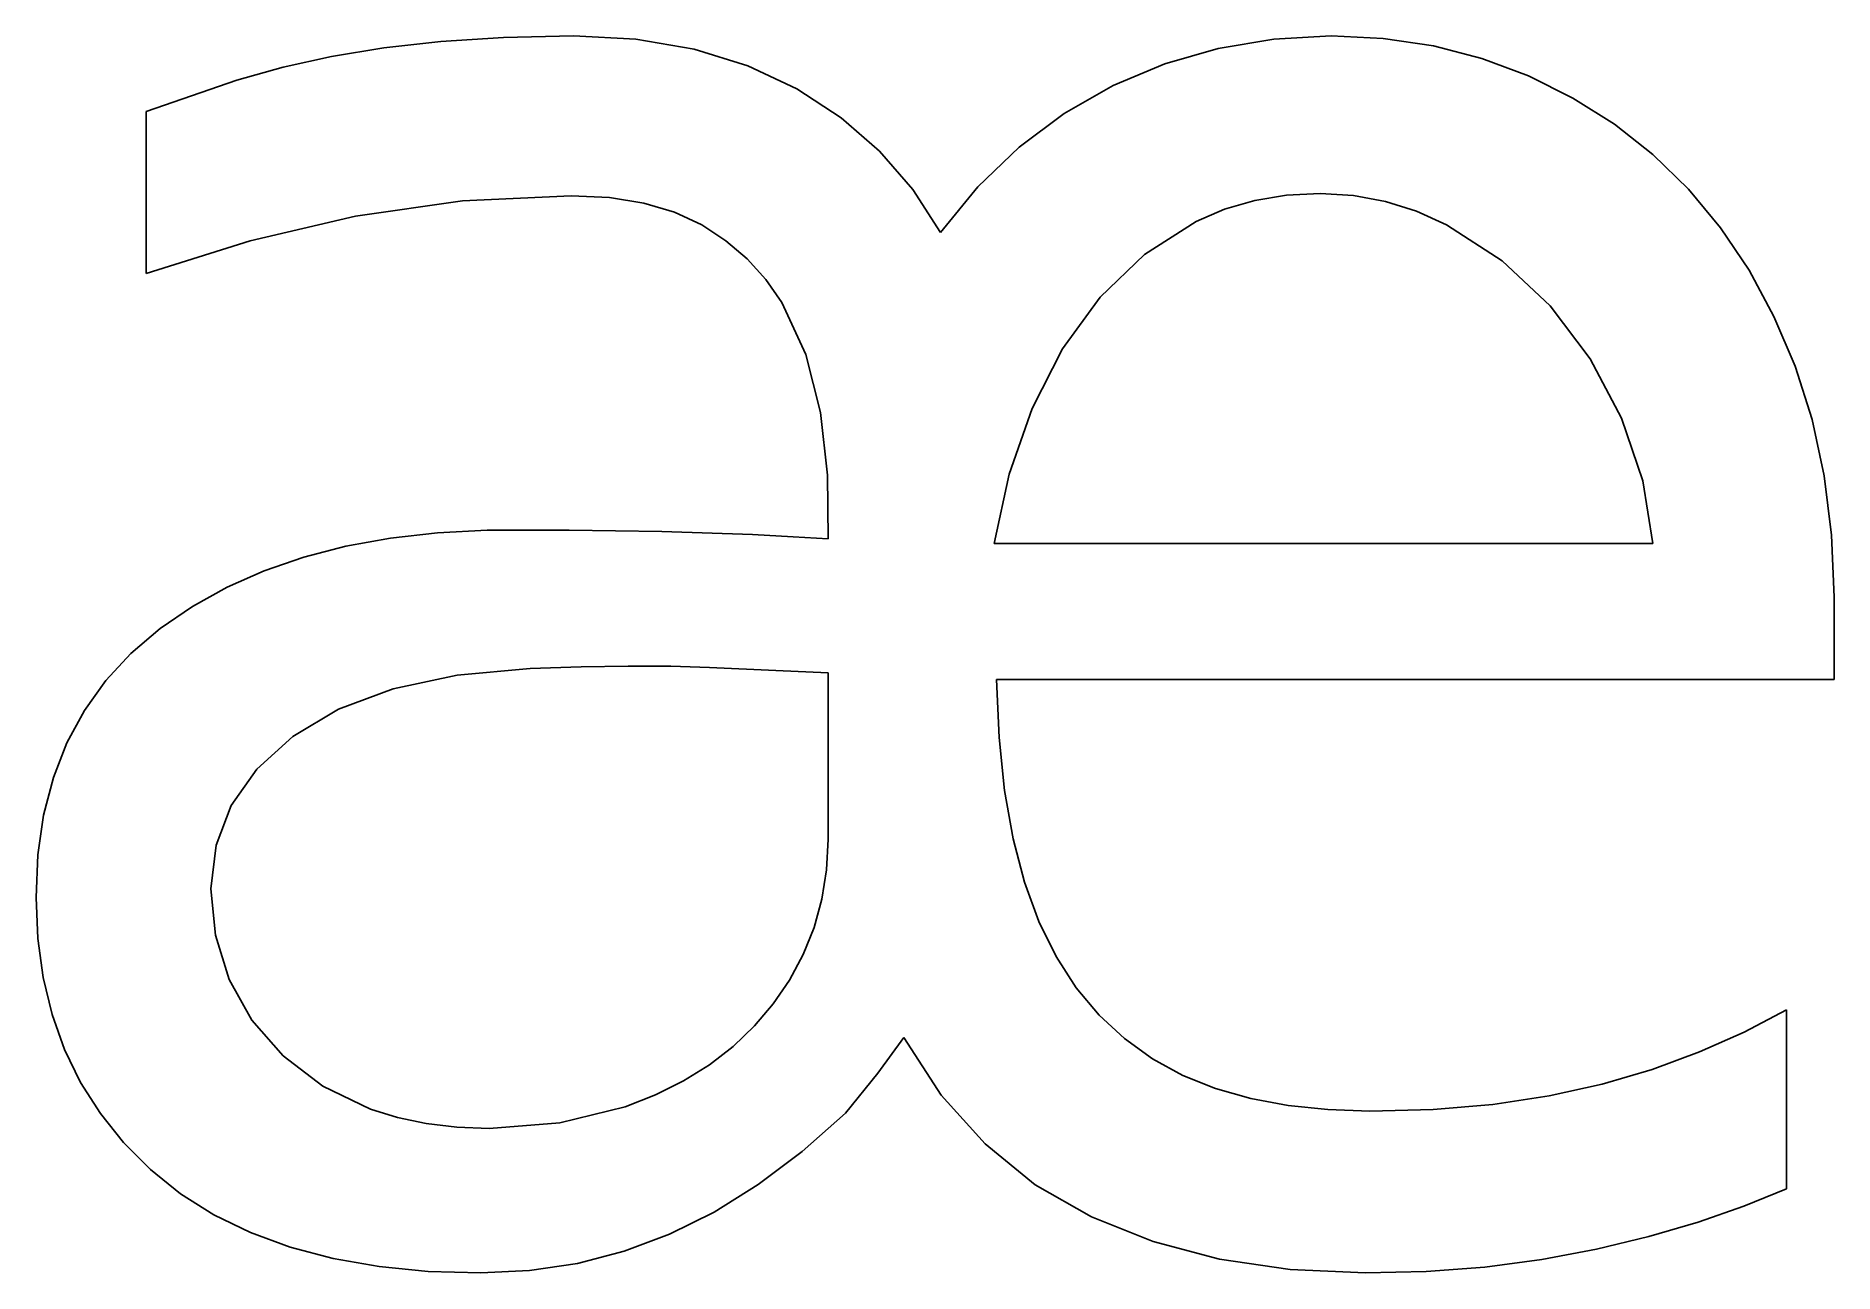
# Model space of a CAD drawing. Extents: x 0.6 to 12.1, y -0.1 to 7.9.
import ezdxf

# ---------------------------------------------------------------- set-up
doc = ezdxf.new("R2010")
doc.units = 0
doc.layers.get('0').update_dxf_attribs({"linetype": 'CONTINUOUS'})

msp = doc.modelspace()

# ---------------------------------------------------------------- linework, layer by layer
at = {"color": 0}
for p, q in [((2.458, 7.729), (2.793, 7.785)), ((2.793, 7.785), (3.16, 7.826)), ((3.16, 7.826), (3.564, 7.852)), ((3.564, 7.852), (4.014, 7.861)), ((4.014, 7.861), (4.416, 7.84)), ((4.416, 7.84), (4.79, 7.776)), ((4.79, 7.776), (5.135, 7.67)), ((7.819, 7.681), (8.163, 7.781)), ((8.163, 7.781), (8.52, 7.841)), ((8.52, 7.841), (8.889, 7.861)), ((8.889, 7.861), (9.224, 7.845)), ((9.224, 7.845), (9.547, 7.797)), ((9.547, 7.797), (9.859, 7.717)), ((1.847, 7.576), (2.146, 7.66)), ((2.146, 7.66), (2.458, 7.729)), ((5.135, 7.67), (5.451, 7.521)), ((7.486, 7.542), (7.819, 7.681)), ((9.859, 7.717), (10.16, 7.604)), ((1.264, 7.375), (1.847, 7.576)), ((5.451, 7.521), (5.736, 7.335)), ((7.172, 7.363), (7.486, 7.542)), ((10.16, 7.604), (10.445, 7.462)), ((10.445, 7.462), (10.712, 7.293)), ((1.264, 6.333), (1.264, 7.375)), ((5.736, 7.335), (5.984, 7.12)), ((6.882, 7.146), (7.172, 7.363)), ((10.712, 7.293), (10.959, 7.098)), ((5.984, 7.12), (6.197, 6.874)), ((6.616, 6.891), (6.882, 7.146)), ((10.959, 7.098), (11.188, 6.875)), ((4, 6.833), (3.299, 6.8)), ((4.245, 6.822), (4, 6.833)), ((6.197, 6.874), (6.375, 6.597)), ((6.375, 6.597), (6.616, 6.891)), ((8.603, 6.836), (8.398, 6.802)), ((8.819, 6.847), (8.603, 6.836)), ((9.032, 6.835), (8.819, 6.847)), ((9.238, 6.797), (9.032, 6.835)), ((11.188, 6.875), (11.395, 6.627)), ((3.299, 6.8), (2.611, 6.701)), ((4.467, 6.786), (4.245, 6.822)), ((4.665, 6.728), (4.467, 6.786)), ((4.84, 6.646), (4.665, 6.728)), ((8.204, 6.746), (8.021, 6.667)), ((8.398, 6.802), (8.204, 6.746)), ((9.438, 6.734), (9.238, 6.797)), ((9.632, 6.646), (9.438, 6.734)), ((2.611, 6.701), (1.934, 6.543)), ((4.995, 6.544), (4.84, 6.646)), ((8.021, 6.667), (7.689, 6.455)), ((9.99, 6.415), (9.632, 6.646)), ((11.395, 6.627), (11.578, 6.354)), ((1.934, 6.543), (1.264, 6.333)), ((5.132, 6.427), (4.995, 6.544)), ((5.252, 6.294), (5.132, 6.427)), ((7.689, 6.455), (7.403, 6.181)), ((10.299, 6.125), (9.99, 6.415)), ((5.354, 6.146), (5.252, 6.294)), ((11.578, 6.354), (11.738, 6.057)), ((5.51, 5.812), (5.354, 6.146)), ((7.403, 6.181), (7.161, 5.849)), ((10.556, 5.785), (10.299, 6.125)), ((11.738, 6.057), (11.875, 5.736)), ((5.604, 5.438), (5.51, 5.812)), ((7.161, 5.849), (6.965, 5.465)), ((10.757, 5.403), (10.556, 5.785)), ((11.875, 5.736), (11.984, 5.393)), ((6.965, 5.465), (6.818, 5.043)), ((5.648, 5.036), (5.604, 5.438)), ((10.894, 5), (10.757, 5.403)), ((11.984, 5.393), (12.062, 5.031)), ((5.653, 4.625), (5.648, 5.036)), ((6.818, 5.043), (6.722, 4.597)), ((10.958, 4.597), (10.894, 5)), ((12.062, 5.031), (12.109, 4.65)), ((2.55, 4.579), (2.837, 4.631)), ((2.837, 4.631), (3.14, 4.665)), ((3.14, 4.665), (3.458, 4.681)), ((3.458, 4.681), (3.986, 4.681)), ((3.986, 4.681), (4.583, 4.674)), ((4.583, 4.674), (5.167, 4.653)), ((5.167, 4.653), (5.427, 4.639)), ((5.427, 4.639), (5.653, 4.625)), ((12.109, 4.65), (12.125, 4.25)), ((2.279, 4.509), (2.55, 4.579)), ((6.722, 4.597), (10.958, 4.597)), ((1.785, 4.315), (2.024, 4.421)), ((2.024, 4.421), (2.279, 4.509)), ((1.562, 4.191), (1.785, 4.315)), ((1.354, 4.049), (1.562, 4.191)), ((12.125, 4.25), (12.125, 3.722)), ((1.167, 3.889), (1.354, 4.049)), ((1.005, 3.714), (1.167, 3.889)), ((0.868, 3.522), (1.005, 3.714)), ((3.266, 3.749), (2.854, 3.661)), ((3.736, 3.792), (3.266, 3.749)), ((4.063, 3.803), (3.736, 3.792)), ((4.365, 3.807), (4.063, 3.803)), ((4.64, 3.806), (4.365, 3.807)), ((4.889, 3.799), (4.64, 3.806)), ((5.316, 3.78), (4.889, 3.799)), ((5.653, 3.764), (5.316, 3.78)), ((5.653, 2.694), (5.653, 3.764)), ((12.125, 3.722), (6.736, 3.722)), ((6.736, 3.722), (6.753, 3.349)), ((2.854, 3.661), (2.502, 3.53)), ((0.755, 3.314), (0.868, 3.522)), ((2.502, 3.53), (2.208, 3.354)), ((0.668, 3.09), (0.755, 3.314)), ((2.208, 3.354), (1.977, 3.145)), ((6.753, 3.349), (6.788, 3.007)), ((1.977, 3.145), (1.812, 2.911)), ((0.605, 2.849), (0.668, 3.09)), ((1.812, 2.911), (1.714, 2.655)), ((6.788, 3.007), (6.843, 2.696)), ((0.568, 2.593), (0.605, 2.849)), ((5.643, 2.497), (5.653, 2.694)), ((6.843, 2.696), (6.917, 2.417)), ((0.556, 2.319), (0.568, 2.593)), ((1.714, 2.655), (1.681, 2.375)), ((5.613, 2.307), (5.643, 2.497)), ((0.567, 2.055), (0.556, 2.319)), ((1.681, 2.375), (1.71, 2.076)), ((6.917, 2.417), (7.009, 2.165)), ((5.563, 2.125), (5.613, 2.307)), ((5.493, 1.951), (5.563, 2.125)), ((7.009, 2.165), (7.12, 1.939)), ((0.602, 1.804), (0.567, 2.055)), ((1.71, 2.076), (1.799, 1.792)), ((5.405, 1.787), (5.493, 1.951)), ((7.12, 1.939), (7.249, 1.738)), ((0.659, 1.566), (0.602, 1.804)), ((1.799, 1.792), (1.944, 1.53)), ((5.3, 1.634), (5.405, 1.787)), ((7.249, 1.738), (7.396, 1.562)), ((5.179, 1.492), (5.3, 1.634)), ((0.74, 1.34), (0.659, 1.566)), ((1.944, 1.53), (2.146, 1.299)), ((7.396, 1.562), (7.56, 1.411)), ((11.547, 1.453), (11.819, 1.597)), ((11.819, 1.597), (11.819, 0.444)), ((5.042, 1.361), (5.179, 1.492)), ((6.139, 1.417), (5.972, 1.188)), ((6.381, 1.048), (6.139, 1.417)), ((7.56, 1.411), (7.74, 1.281)), ((11.259, 1.325), (11.547, 1.453)), ((0.843, 1.128), (0.74, 1.34)), ((2.146, 1.299), (2.401, 1.106)), ((4.889, 1.243), (5.042, 1.361)), ((7.74, 1.281), (7.935, 1.174)), ((10.954, 1.213), (11.259, 1.325)), ((4.722, 1.139), (4.889, 1.243)), ((5.972, 1.188), (5.764, 0.931)), ((7.935, 1.174), (8.146, 1.09)), ((10.632, 1.118), (10.954, 1.213)), ((0.97, 0.929), (0.843, 1.128)), ((2.401, 1.106), (2.708, 0.958)), ((4.347, 0.972), (4.542, 1.049)), ((4.542, 1.049), (4.722, 1.139)), ((6.663, 0.733), (6.381, 1.048)), ((8.146, 1.09), (8.372, 1.026)), ((9.929, 0.988), (10.291, 1.042)), ((10.291, 1.042), (10.632, 1.118)), ((1.119, 0.743), (0.97, 0.929)), ((2.708, 0.958), (2.881, 0.904)), ((3.927, 0.868), (4.347, 0.972)), ((5.764, 0.931), (5.485, 0.684)), ((8.372, 1.026), (8.613, 0.981)), ((8.613, 0.981), (8.868, 0.954)), ((8.868, 0.954), (9.139, 0.944)), ((9.139, 0.944), (9.545, 0.955)), ((9.545, 0.955), (9.929, 0.988)), ((2.881, 0.904), (3.066, 0.865)), ((3.066, 0.865), (3.263, 0.841)), ((3.263, 0.841), (3.472, 0.833)), ((3.472, 0.833), (3.927, 0.868)), ((1.292, 0.569), (1.119, 0.743)), ((6.985, 0.471), (6.663, 0.733)), ((5.485, 0.684), (5.203, 0.472)), ((1.486, 0.413), (1.292, 0.569)), ((5.203, 0.472), (4.919, 0.295)), ((7.347, 0.264), (6.985, 0.471)), ((1.7, 0.278), (1.486, 0.413)), ((11.819, 0.444), (11.545, 0.332)), ((1.935, 0.163), (1.7, 0.278)), ((4.919, 0.295), (4.632, 0.153)), ((7.744, 0.106), (7.347, 0.264)), ((11.545, 0.332), (11.25, 0.229)), ((2.191, 0.069), (1.935, 0.163)), ((4.632, 0.153), (4.34, 0.043)), ((10.934, 0.137), (10.597, 0.056)), ((11.25, 0.229), (10.934, 0.137)), ((2.467, -0.003), (2.191, 0.069)), ((4.34, 0.043), (4.04, -0.035)), ((8.17, -0.007), (7.744, 0.106)), ((10.597, 0.056), (10.244, -0.011)), ((2.763, -0.056), (2.467, -0.003)), ((3.08, -0.087), (2.763, -0.056)), ((3.417, -0.097), (3.08, -0.087)), ((3.732, -0.082), (3.417, -0.097)), ((4.04, -0.035), (3.732, -0.082)), ((8.626, -0.075), (8.17, -0.007)), ((9.111, -0.097), (8.626, -0.075)), ((9.501, -0.088), (9.111, -0.097)), ((9.878, -0.059), (9.501, -0.088)), ((10.244, -0.011), (9.878, -0.059))]:
    msp.add_line(p, q, dxfattribs=at)

doc.saveas('drawing.dxf')
